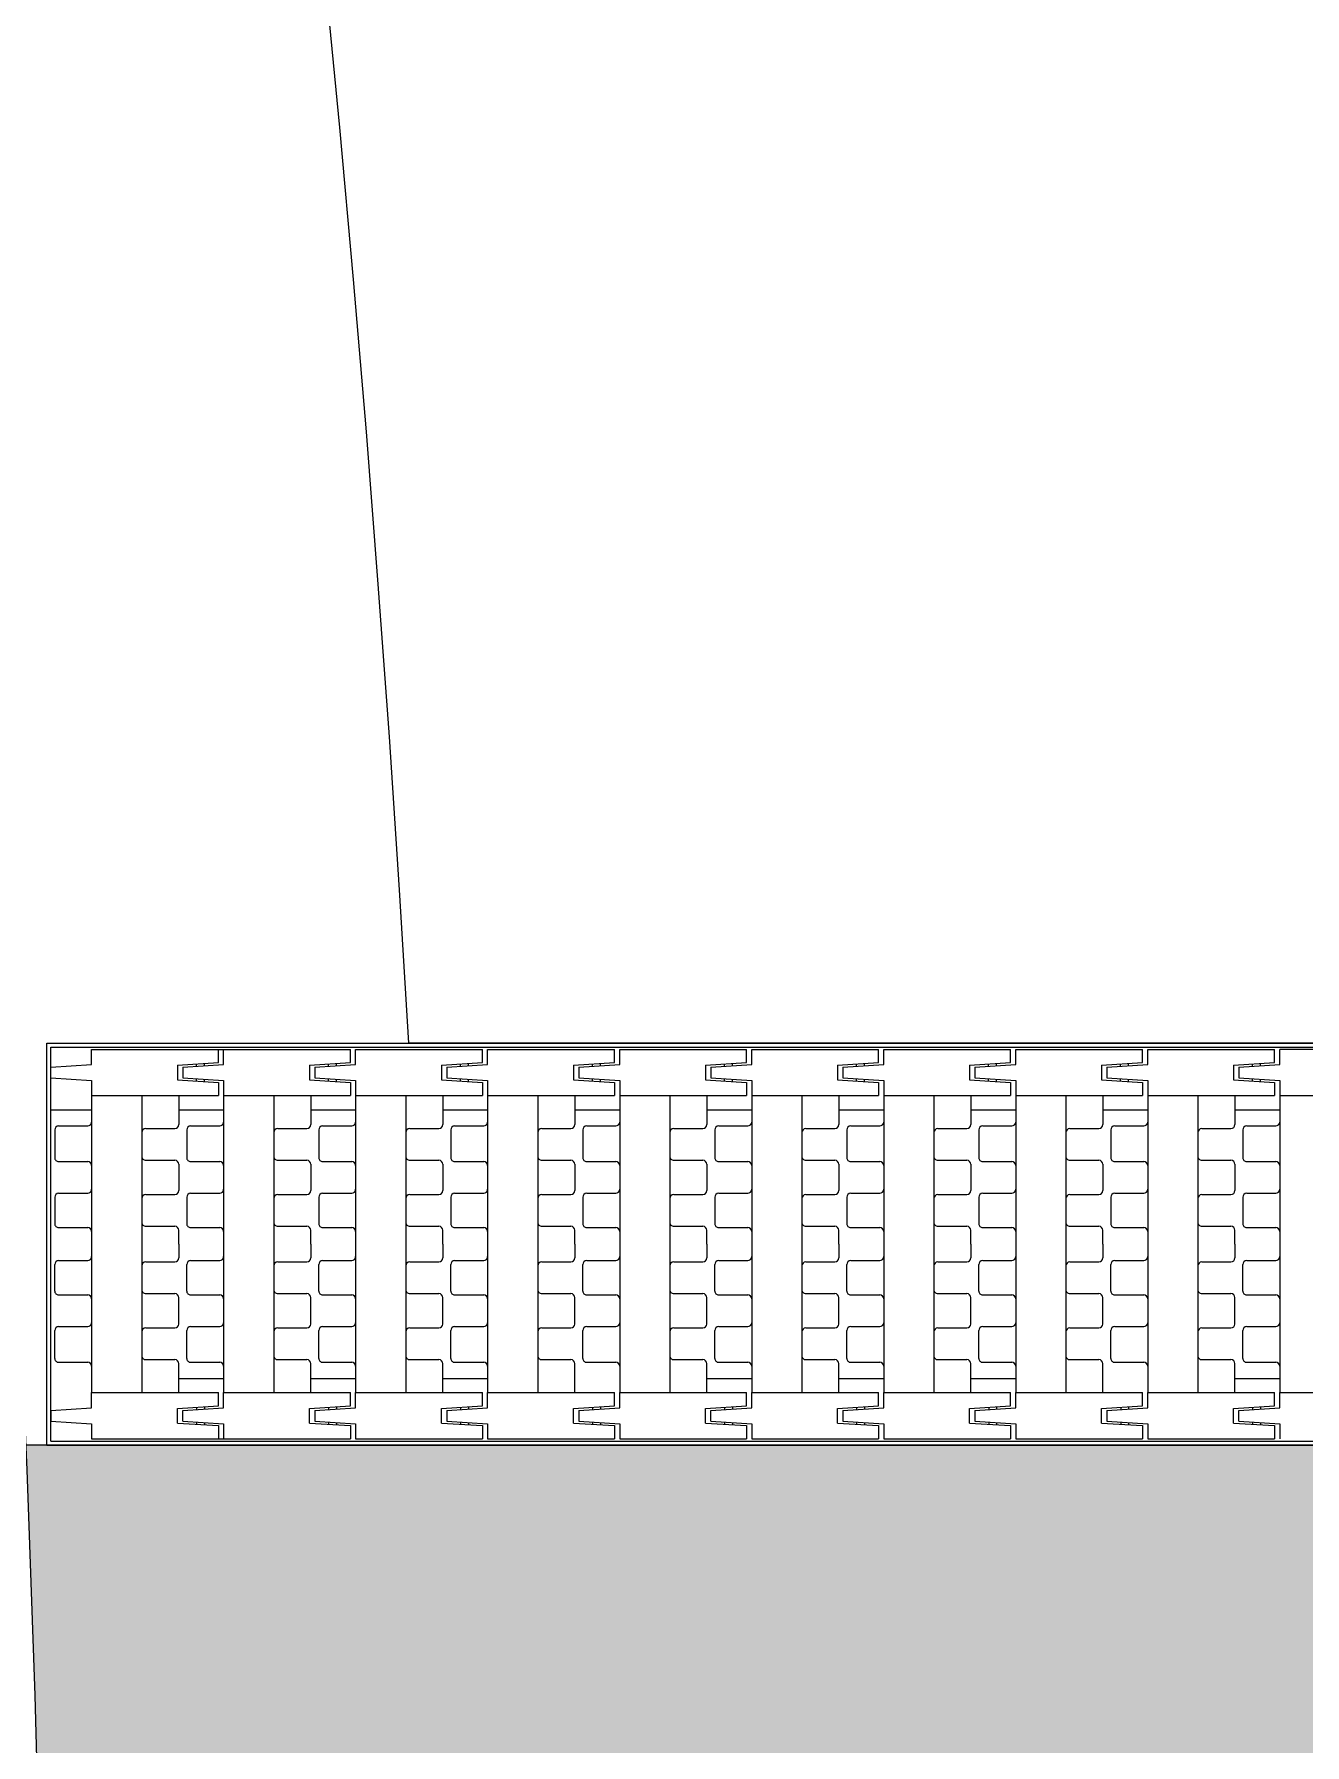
# Model space of a CAD drawing. Header units: millimetres. Extents: x 4003075 to 5615882, y 1445368 to 2591247.
# Drawn here: x 5489969 to 5490601, y 2407419 to 2408269 of the extents above; entities that cross this region are included whole.
import ezdxf

# ---------------------------------------------------------------- set-up
doc = ezdxf.new("R2010")
doc.units = ezdxf.units.MM
doc.layers.add('XR-평면도$0$A-CNTL', color=9, linetype='Continuous', lineweight=15)
doc.layers.add('XR-평면도$0$A-ELEV-LIN3', color=9, linetype='Continuous', lineweight=18)
doc.layers.add('XR-평면도$0$A-ELEV-PATT', color=9, linetype='Continuous')

# ---------------------------------------------------------------- blocks, each defined once
blk = doc.blocks.new('XR-평면도$0$무소음트렌치')
at = {"layer": 'XR-평면도$0$A-ELEV-LIN3'}
for p, q in [((0, 200), (7800, 200)), ((0, 0), (0, 200)), ((1.97, 198.03), (7798.03, 198.03)), ((1.97, 1.97), (1.97, 198.03)), ((22.33, 189.32), (22.33, 196.88)), ((22.33, 196.88), (151.06, 196.88)), ((85.38, 190.31), (85.38, 196.88)), ((88.01, 189.32), (88.01, 196.88)), ((151.06, 190.31), (151.06, 196.88)), ((153.69, 189.32), (153.69, 196.88)), ((153.69, 196.88), (216.75, 196.88)), ((216.75, 190.31), (216.75, 196.88)), ((219.37, 196.88), (282.43, 196.88)), ((219.37, 189.32), (219.37, 196.88)), ((282.43, 190.31), (282.43, 196.88)), ((285.05, 189.32), (285.05, 196.88)), ((285.05, 196.88), (348.11, 196.88)), ((348.11, 190.31), (348.11, 196.88)), ((350.74, 189.32), (350.74, 196.88)), ((350.74, 196.88), (413.79, 196.88)), ((413.79, 190.31), (413.79, 196.88)), ((416.42, 189.32), (416.42, 196.88)), ((416.42, 196.88), (479.47, 196.88)), ((479.47, 190.31), (479.47, 196.88)), ((482.1, 196.88), (545.15, 196.88)), ((482.1, 189.32), (482.1, 196.88)), ((545.15, 190.31), (545.15, 196.88)), ((547.78, 189.32), (547.78, 196.88)), ((547.78, 196.88), (610.83, 196.88)), ((610.83, 190.31), (610.83, 196.88)), ((613.46, 189.32), (613.46, 196.88)), ((676.52, 196.88), (613.46, 196.88)), ((1.97, 188.01), (22.33, 189.32)), ((1.97, 182.76), (1.97, 188.01)), ((65.02, 189), (85.38, 190.31)), ((65.02, 189), (65.02, 181.77)), ((67.65, 188.01), (88.01, 189.32)), ((67.65, 188.01), (67.65, 182.76)), ((74.53, 188.45), (74.53, 189.61)), ((78.47, 188.71), (78.47, 189.86)), ((130.7, 189), (151.06, 190.31)), ((130.7, 189), (130.7, 181.77)), ((133.33, 188.01), (153.69, 189.32)), ((133.33, 188.01), (133.33, 182.76)), ((140.21, 188.45), (140.21, 189.61)), ((144.15, 188.71), (144.15, 189.86)), ((196.38, 189), (216.75, 190.31)), ((196.38, 189), (196.38, 181.77)), ((199.01, 188.01), (219.37, 189.32)), ((199.01, 188.01), (199.01, 182.76)), ((205.89, 188.45), (205.89, 189.61)), ((209.83, 188.71), (209.83, 189.86)), ((262.07, 189), (282.43, 190.31)), ((262.07, 189), (262.07, 181.77)), ((264.69, 188.01), (285.05, 189.32)), ((264.69, 188.01), (264.69, 182.76)), ((271.58, 188.45), (271.58, 189.61)), ((275.52, 188.71), (275.52, 189.86)), ((327.75, 189), (348.11, 190.31)), ((327.75, 189), (327.75, 181.77)), ((330.37, 188.01), (350.74, 189.32)), ((330.37, 188.01), (330.37, 182.76)), ((337.26, 188.45), (337.26, 189.61)), ((341.2, 188.71), (341.2, 189.86)), ((393.43, 189), (413.79, 190.31)), ((393.43, 189), (393.43, 181.77)), ((396.06, 188.01), (416.42, 189.32)), ((396.06, 188.01), (396.06, 182.76)), ((402.94, 188.45), (402.94, 189.61)), ((406.88, 188.71), (406.88, 189.86)), ((459.11, 189), (479.47, 190.31)), ((459.11, 189), (459.11, 181.77)), ((461.74, 188.01), (482.1, 189.32)), ((461.74, 188.01), (461.74, 182.76)), ((468.62, 188.45), (468.62, 189.61)), ((472.56, 188.71), (472.56, 189.86)), ((524.79, 189), (545.15, 190.31)), ((524.79, 189), (524.79, 181.77)), ((527.42, 188.01), (547.78, 189.32)), ((527.42, 188.01), (527.42, 182.76)), ((534.3, 188.45), (534.3, 189.61)), ((538.24, 188.71), (538.24, 189.86)), ((590.47, 189), (610.83, 190.31)), ((590.47, 189), (590.47, 181.77)), ((593.1, 188.01), (613.46, 189.32)), ((593.1, 188.01), (593.1, 182.76)), ((599.98, 188.45), (599.98, 189.61)), ((603.92, 188.71), (603.92, 189.86)), ((1.97, 182.76), (22.33, 181.44)), ((22.33, 181.44), (22.33, 173.89)), ((65.02, 181.77), (85.38, 180.46)), ((67.65, 182.76), (88.01, 181.44)), ((74.53, 181.16), (74.53, 182.31)), ((78.47, 180.9), (78.47, 182.06)), ((85.38, 180.46), (85.38, 173.89)), ((88.01, 181.44), (88.01, 173.89)), ((130.7, 181.77), (151.06, 180.46)), ((133.33, 182.76), (153.69, 181.44)), ((140.21, 181.16), (140.21, 182.31)), ((144.15, 180.9), (144.15, 182.06)), ((151.06, 180.46), (151.06, 173.89)), ((153.69, 181.44), (153.69, 173.89)), ((196.38, 181.77), (216.75, 180.46)), ((199.01, 182.76), (219.37, 181.44)), ((205.89, 181.16), (205.89, 182.31)), ((209.83, 180.9), (209.83, 182.06)), ((216.75, 180.46), (216.75, 173.89)), ((219.37, 181.44), (219.37, 173.89)), ((262.07, 181.77), (282.43, 180.46)), ((264.69, 182.76), (285.05, 181.44)), ((271.58, 181.16), (271.58, 182.31)), ((275.52, 180.9), (275.52, 182.06)), ((282.43, 180.46), (282.43, 173.89)), ((285.05, 181.44), (285.05, 173.89)), ((327.75, 181.77), (348.11, 180.46)), ((330.37, 182.76), (350.74, 181.44)), ((337.26, 181.16), (337.26, 182.31)), ((341.2, 180.9), (341.2, 182.06)), ((348.11, 180.46), (348.11, 173.89)), ((350.74, 181.44), (350.74, 173.89)), ((393.43, 181.77), (413.79, 180.46)), ((396.06, 182.76), (416.42, 181.44)), ((402.94, 181.16), (402.94, 182.31)), ((406.88, 180.9), (406.88, 182.06)), ((413.79, 180.46), (413.79, 173.89)), ((416.42, 181.44), (416.42, 173.89)), ((459.11, 181.77), (479.47, 180.46)), ((461.74, 182.76), (482.1, 181.44)), ((468.62, 181.16), (468.62, 182.31)), ((472.56, 180.9), (472.56, 182.06)), ((479.47, 180.46), (479.47, 173.89)), ((482.1, 181.44), (482.1, 173.89)), ((524.79, 181.77), (545.15, 180.46)), ((527.42, 182.76), (547.78, 181.44)), ((534.3, 181.16), (534.3, 182.31)), ((538.24, 180.9), (538.24, 182.06)), ((545.15, 180.46), (545.15, 173.89)), ((547.78, 181.44), (547.78, 173.89)), ((590.47, 181.77), (610.83, 180.46)), ((593.1, 182.76), (613.46, 181.44)), ((599.98, 181.16), (599.98, 182.31)), ((603.92, 180.9), (603.92, 182.06)), ((610.83, 180.46), (610.83, 173.89)), ((613.46, 181.44), (613.46, 173.89)), ((22.33, 173.89), (22.33, 26.11)), ((22.33, 173.89), (85.38, 173.89)), ((47.29, 173.89), (47.29, 26.11)), ((65.68, 173.89), (65.68, 159.44)), ((88.01, 173.89), (88.01, 26.11)), ((88.01, 173.89), (151.06, 173.89)), ((112.97, 173.89), (112.97, 26.11)), ((131.36, 173.89), (131.36, 159.44)), ((153.69, 173.89), (153.69, 26.11)), ((153.69, 173.89), (216.75, 173.89)), ((178.65, 173.89), (178.65, 26.11)), ((197.04, 173.89), (197.04, 159.44)), ((219.37, 173.89), (219.37, 26.11)), ((219.37, 173.89), (282.43, 173.89)), ((244.33, 173.89), (244.33, 26.11)), ((262.72, 173.89), (262.72, 159.44)), ((285.05, 173.89), (285.05, 26.11)), ((285.05, 173.89), (348.11, 173.89)), ((310.01, 173.89), (310.01, 26.11)), ((328.4, 173.89), (328.4, 159.44)), ((350.74, 173.89), (350.74, 26.11)), ((350.74, 173.89), (413.79, 173.89)), ((375.69, 173.89), (375.69, 26.11)), ((394.09, 173.89), (394.09, 159.44)), ((416.42, 173.89), (416.42, 26.11)), ((416.42, 173.89), (479.47, 173.89)), ((441.38, 173.89), (441.38, 26.11)), ((459.77, 173.89), (459.77, 159.44)), ((482.1, 173.89), (482.1, 26.11)), ((482.1, 173.89), (545.15, 173.89)), ((507.06, 173.89), (507.06, 26.11)), ((525.45, 173.89), (525.45, 159.44)), ((547.78, 173.89), (547.78, 26.11)), ((547.78, 173.89), (610.83, 173.89)), ((572.74, 173.89), (572.74, 26.11)), ((591.13, 173.89), (591.13, 159.44)), ((613.46, 173.89), (613.46, 26.11)), ((613.46, 173.89), (676.52, 173.89)), ((1.97, 166.83), (22.33, 166.83)), ((65.68, 166.83), (88.01, 166.83)), ((131.36, 166.83), (153.69, 166.83)), ((197.04, 166.83), (219.37, 166.83)), ((262.72, 166.83), (285.05, 166.83)), ((328.4, 166.83), (350.74, 166.83)), ((394.09, 166.83), (416.42, 166.83)), ((459.77, 166.83), (482.1, 166.83)), ((525.45, 166.83), (547.78, 166.83)), ((591.13, 166.83), (613.46, 166.83)), ((3.94, 156.81), (3.94, 143.02)), ((5.91, 158.78), (20.36, 158.78)), ((49.26, 157.47), (63.71, 157.47)), ((69.62, 156.81), (69.62, 143.02)), ((71.59, 158.78), (86.04, 158.78)), ((114.94, 157.47), (129.39, 157.47)), ((135.3, 156.81), (135.3, 143.02)), ((137.27, 158.78), (151.72, 158.78)), ((180.62, 157.47), (195.07, 157.47)), ((200.98, 156.81), (200.98, 143.02)), ((202.95, 158.78), (217.4, 158.78)), ((246.3, 157.47), (260.75, 157.47)), ((266.66, 156.81), (266.66, 143.02)), ((268.63, 158.78), (283.08, 158.78)), ((311.98, 157.47), (326.43, 157.47)), ((332.35, 156.81), (332.35, 143.02)), ((334.32, 158.78), (348.77, 158.78)), ((377.67, 157.47), (392.12, 157.47)), ((398.03, 156.81), (398.03, 143.02)), ((400, 158.78), (414.45, 158.78)), ((443.35, 157.47), (457.8, 157.47)), ((463.71, 156.81), (463.71, 143.02)), ((465.68, 158.78), (480.13, 158.78)), ((509.03, 157.47), (523.48, 157.47)), ((529.39, 156.81), (529.39, 143.02)), ((531.36, 158.78), (545.81, 158.78)), ((574.71, 157.47), (589.16, 157.47)), ((595.07, 156.81), (595.07, 143.02)), ((597.04, 158.78), (611.49, 158.78)), ((5.91, 141.05), (20.36, 141.05)), ((49.26, 141.71), (63.71, 141.71)), ((65.68, 139.73), (65.68, 126.6)), ((71.59, 141.05), (86.04, 141.05)), ((114.94, 141.71), (129.39, 141.71)), ((131.36, 139.73), (131.36, 126.6)), ((137.27, 141.05), (151.72, 141.05)), ((180.62, 141.71), (195.07, 141.71)), ((197.04, 139.73), (197.04, 126.6)), ((202.95, 141.05), (217.4, 141.05)), ((246.3, 141.71), (260.75, 141.71)), ((262.72, 139.73), (262.72, 126.6)), ((268.63, 141.05), (283.08, 141.05)), ((311.98, 141.71), (326.43, 141.71)), ((328.4, 139.73), (328.4, 126.6)), ((334.32, 141.05), (348.77, 141.05)), ((377.67, 141.71), (392.12, 141.71)), ((394.09, 139.73), (394.09, 126.6)), ((400, 141.05), (414.45, 141.05)), ((443.35, 141.71), (457.8, 141.71)), ((459.77, 139.73), (459.77, 126.6)), ((465.68, 141.05), (480.13, 141.05)), ((509.03, 141.71), (523.48, 141.71)), ((525.45, 139.73), (525.45, 126.6)), ((531.36, 141.05), (545.81, 141.05)), ((574.71, 141.71), (589.16, 141.71)), ((591.13, 139.73), (591.13, 126.6)), ((597.04, 141.05), (611.49, 141.05)), ((3.94, 123.31), (3.94, 110.18)), ((5.91, 125.29), (20.36, 125.29)), ((49.26, 124.63), (63.71, 124.63)), ((69.62, 123.31), (69.62, 110.18)), ((71.59, 125.29), (86.04, 125.29)), ((114.94, 124.63), (129.39, 124.63)), ((135.3, 123.31), (135.3, 110.18)), ((137.27, 125.29), (151.72, 125.29)), ((180.62, 124.63), (195.07, 124.63)), ((200.98, 123.31), (200.98, 110.18)), ((202.95, 125.29), (217.4, 125.29)), ((246.3, 124.63), (260.75, 124.63)), ((266.66, 123.31), (266.66, 110.18)), ((268.63, 125.29), (283.08, 125.29)), ((311.98, 124.63), (326.43, 124.63)), ((332.35, 123.31), (332.35, 110.18)), ((334.32, 125.29), (348.77, 125.29)), ((377.67, 124.63), (392.12, 124.63)), ((398.03, 123.31), (398.03, 110.18)), ((400, 125.29), (414.45, 125.29)), ((443.35, 124.63), (457.8, 124.63)), ((463.71, 123.31), (463.71, 110.18)), ((465.68, 125.29), (480.13, 125.29)), ((509.03, 124.63), (523.48, 124.63)), ((529.39, 123.31), (529.39, 110.18)), ((531.36, 125.29), (545.81, 125.29)), ((574.71, 124.63), (589.16, 124.63)), ((595.07, 123.31), (595.07, 110.18)), ((597.04, 125.29), (611.49, 125.29)), ((5.91, 108.21), (20.36, 108.21)), ((49.26, 108.86), (63.71, 108.86)), ((65.68, 100), (65.68, 106.89)), ((71.59, 108.21), (86.04, 108.21)), ((114.94, 108.86), (129.39, 108.86)), ((131.36, 100), (131.36, 106.89)), ((137.27, 108.21), (151.72, 108.21)), ((180.62, 108.86), (195.07, 108.86)), ((197.04, 100), (197.04, 106.89)), ((202.95, 108.21), (217.4, 108.21)), ((246.3, 108.86), (260.75, 108.86)), ((262.72, 100), (262.72, 106.89)), ((268.63, 108.21), (283.08, 108.21)), ((311.98, 108.86), (326.43, 108.86)), ((328.4, 100), (328.4, 106.89)), ((334.32, 108.21), (348.77, 108.21)), ((377.67, 108.86), (392.12, 108.86)), ((394.09, 100), (394.09, 106.89)), ((400, 108.21), (414.45, 108.21)), ((443.35, 108.86), (457.8, 108.86)), ((459.77, 100), (459.77, 106.89)), ((465.68, 108.21), (480.13, 108.21)), ((509.03, 108.86), (523.48, 108.86)), ((525.45, 100), (525.45, 106.89)), ((531.36, 108.21), (545.81, 108.21)), ((574.71, 108.86), (589.16, 108.86)), ((591.13, 100), (591.13, 106.89)), ((597.04, 108.21), (611.49, 108.21)), ((65.68, 100), (65.68, 93.1)), ((131.36, 100), (131.36, 93.1)), ((197.04, 100), (197.04, 93.1)), ((262.72, 100), (262.72, 93.1)), ((328.4, 100), (328.4, 93.1)), ((394.09, 100), (394.09, 93.1)), ((459.77, 100), (459.77, 93.1)), ((525.45, 100), (525.45, 93.1)), ((591.13, 100), (591.13, 93.1)), ((3.94, 76.68), (3.94, 89.82)), ((5.91, 91.79), (20.36, 91.79)), ((49.26, 91.13), (63.71, 91.13)), ((69.62, 76.68), (69.62, 89.82)), ((71.59, 91.79), (86.04, 91.79)), ((114.94, 91.13), (129.39, 91.13)), ((135.3, 76.68), (135.3, 89.82)), ((137.27, 91.79), (151.72, 91.79)), ((180.62, 91.13), (195.07, 91.13)), ((200.98, 76.68), (200.98, 89.82)), ((202.95, 91.79), (217.4, 91.79)), ((246.3, 91.13), (260.75, 91.13)), ((266.66, 76.68), (266.66, 89.82)), ((268.63, 91.79), (283.08, 91.79)), ((311.98, 91.13), (326.43, 91.13)), ((332.35, 76.68), (332.35, 89.82)), ((334.32, 91.79), (348.77, 91.79)), ((377.67, 91.13), (392.12, 91.13)), ((398.03, 76.68), (398.03, 89.82)), ((400, 91.79), (414.45, 91.79)), ((443.35, 91.13), (457.8, 91.13)), ((463.71, 76.68), (463.71, 89.82)), ((465.68, 91.79), (480.13, 91.79)), ((509.03, 91.13), (523.48, 91.13)), ((529.39, 76.68), (529.39, 89.82)), ((531.36, 91.79), (545.81, 91.79)), ((574.71, 91.13), (589.16, 91.13)), ((595.07, 76.68), (595.07, 89.82)), ((597.04, 91.79), (611.49, 91.79)), ((5.91, 74.71), (20.36, 74.71)), ((49.26, 75.37), (63.71, 75.37)), ((65.68, 60.26), (65.68, 73.4)), ((71.59, 74.71), (86.04, 74.71)), ((114.94, 75.37), (129.39, 75.37)), ((131.36, 60.26), (131.36, 73.4)), ((137.27, 74.71), (151.72, 74.71)), ((180.62, 75.37), (195.07, 75.37)), ((197.04, 60.26), (197.04, 73.4)), ((202.95, 74.71), (217.4, 74.71)), ((246.3, 75.37), (260.75, 75.37)), ((262.72, 60.26), (262.72, 73.4)), ((268.63, 74.71), (283.08, 74.71)), ((311.98, 75.37), (326.43, 75.37)), ((328.4, 60.26), (328.4, 73.4)), ((334.32, 74.71), (348.77, 74.71)), ((377.67, 75.37), (392.12, 75.37)), ((394.09, 60.26), (394.09, 73.4)), ((400, 74.71), (414.45, 74.71)), ((443.35, 75.37), (457.8, 75.37)), ((459.77, 60.26), (459.77, 73.4)), ((465.68, 74.71), (480.13, 74.71)), ((509.03, 75.37), (523.48, 75.37)), ((525.45, 60.26), (525.45, 73.4)), ((531.36, 74.71), (545.81, 74.71)), ((574.71, 75.37), (589.16, 75.37)), ((591.13, 60.26), (591.13, 73.4)), ((597.04, 74.71), (611.49, 74.71)), ((3.94, 43.18), (3.94, 56.98)), ((5.91, 58.95), (20.36, 58.95)), ((49.26, 58.29), (63.71, 58.29)), ((69.62, 43.18), (69.62, 56.98)), ((71.59, 58.95), (86.04, 58.95)), ((114.94, 58.29), (129.39, 58.29)), ((135.3, 43.18), (135.3, 56.98)), ((137.27, 58.95), (151.72, 58.95)), ((180.62, 58.29), (195.07, 58.29)), ((200.98, 43.18), (200.98, 56.98)), ((202.95, 58.95), (217.4, 58.95)), ((246.3, 58.29), (260.75, 58.29)), ((266.66, 43.18), (266.66, 56.98)), ((268.63, 58.95), (283.08, 58.95)), ((311.98, 58.29), (326.43, 58.29)), ((332.35, 43.18), (332.35, 56.98)), ((334.32, 58.95), (348.77, 58.95)), ((377.67, 58.29), (392.12, 58.29)), ((398.03, 43.18), (398.03, 56.98)), ((400, 58.95), (414.45, 58.95)), ((443.35, 58.29), (457.8, 58.29)), ((463.71, 43.18), (463.71, 56.98)), ((465.68, 58.95), (480.13, 58.95)), ((509.03, 58.29), (523.48, 58.29)), ((529.39, 43.18), (529.39, 56.98)), ((531.36, 58.95), (545.81, 58.95)), ((574.71, 58.29), (589.16, 58.29)), ((595.07, 43.18), (595.07, 56.98)), ((597.04, 58.95), (611.49, 58.95)), ((5.91, 41.21), (20.36, 41.21)), ((49.26, 42.53), (63.71, 42.53)), ((65.68, 26.11), (65.68, 40.56)), ((71.59, 41.21), (86.04, 41.21)), ((114.94, 42.53), (129.39, 42.53)), ((131.36, 26.11), (131.36, 40.56)), ((137.27, 41.21), (151.72, 41.21)), ((180.62, 42.53), (195.07, 42.53)), ((197.04, 26.11), (197.04, 40.56)), ((202.95, 41.21), (217.4, 41.21)), ((246.3, 42.53), (260.75, 42.53)), ((262.72, 26.11), (262.72, 40.56)), ((268.63, 41.21), (283.08, 41.21)), ((311.98, 42.53), (326.43, 42.53)), ((328.4, 26.11), (328.4, 40.56)), ((334.32, 41.21), (348.77, 41.21)), ((377.67, 42.53), (392.12, 42.53)), ((394.09, 26.11), (394.09, 40.56)), ((400, 41.21), (414.45, 41.21)), ((443.35, 42.53), (457.8, 42.53)), ((459.77, 26.11), (459.77, 40.56)), ((465.68, 41.21), (480.13, 41.21)), ((509.03, 42.53), (523.48, 42.53)), ((525.45, 26.11), (525.45, 40.56)), ((531.36, 41.21), (545.81, 41.21)), ((574.71, 42.53), (589.16, 42.53)), ((591.13, 26.11), (591.13, 40.56)), ((597.04, 41.21), (611.49, 41.21)), ((22.33, 18.55), (22.33, 26.11)), ((22.33, 26.11), (85.38, 26.11)), ((65.68, 33.17), (88.01, 33.17)), ((85.38, 19.54), (85.38, 26.11)), ((88.01, 26.11), (151.06, 26.11)), ((88.01, 18.55), (88.01, 26.11)), ((131.36, 33.17), (153.69, 33.17)), ((151.06, 19.54), (151.06, 26.11)), ((153.69, 18.55), (153.69, 26.11)), ((153.69, 26.11), (216.75, 26.11)), ((197.04, 33.17), (219.37, 33.17)), ((216.75, 19.54), (216.75, 26.11)), ((219.37, 26.11), (282.43, 26.11)), ((219.37, 18.55), (219.37, 26.11)), ((282.43, 19.54), (282.43, 26.11)), ((285.05, 18.55), (285.05, 26.11)), ((285.05, 26.11), (348.11, 26.11)), ((328.4, 33.17), (350.74, 33.17)), ((348.11, 19.54), (348.11, 26.11)), ((350.74, 26.11), (413.79, 26.11)), ((350.74, 18.55), (350.74, 26.11)), ((394.09, 33.17), (416.42, 33.17)), ((413.79, 19.54), (413.79, 26.11)), ((416.42, 18.55), (416.42, 26.11)), ((416.42, 26.11), (479.47, 26.11)), ((459.77, 33.17), (482.1, 33.17)), ((479.47, 19.54), (479.47, 26.11)), ((482.1, 26.11), (545.15, 26.11)), ((482.1, 18.55), (482.1, 26.11)), ((545.15, 19.54), (545.15, 26.11)), ((547.78, 18.55), (547.78, 26.11)), ((547.78, 26.11), (610.83, 26.11)), ((591.13, 33.17), (613.46, 33.17)), ((610.83, 19.54), (610.83, 26.11)), ((613.46, 26.11), (676.52, 26.11)), ((613.46, 18.55), (613.46, 26.11)), ((1.97, 17.24), (22.33, 18.55)), ((1.97, 17.24), (1.97, 11.98)), ((65.02, 18.22), (85.38, 19.54)), ((65.02, 11), (65.02, 18.22)), ((67.65, 17.24), (88.01, 18.55)), ((67.65, 11.98), (67.65, 17.24)), ((74.53, 18.84), (74.53, 17.68)), ((78.47, 19.09), (78.47, 17.94)), ((130.7, 18.22), (151.06, 19.54)), ((130.7, 11), (130.7, 18.22)), ((133.33, 17.24), (153.69, 18.55)), ((133.33, 17.24), (133.33, 11.98)), ((140.24, 18.84), (140.24, 17.68)), ((144.18, 19.09), (144.18, 17.94)), ((196.38, 18.22), (216.75, 19.54)), ((196.38, 11), (196.38, 18.22)), ((199.01, 17.24), (219.37, 18.55)), ((199.01, 17.24), (199.01, 11.98)), ((205.92, 18.84), (205.92, 17.68)), ((209.86, 19.09), (209.86, 17.94)), ((262.07, 18.22), (282.43, 19.54)), ((262.07, 11), (262.07, 18.22)), ((264.69, 17.24), (285.05, 18.55)), ((264.69, 17.24), (264.69, 11.98)), ((271.6, 18.84), (271.6, 17.68)), ((275.55, 19.09), (275.55, 17.94)), ((327.75, 18.22), (348.11, 19.54)), ((327.75, 11), (327.75, 18.22)), ((330.37, 17.24), (350.74, 18.55)), ((330.37, 11.98), (330.37, 17.24)), ((337.26, 18.84), (337.26, 17.68)), ((341.2, 19.09), (341.2, 17.94)), ((393.43, 18.22), (413.79, 19.54)), ((393.43, 11), (393.43, 18.22)), ((396.06, 17.24), (416.42, 18.55)), ((396.06, 17.24), (396.06, 11.98)), ((402.97, 18.84), (402.97, 17.68)), ((406.91, 19.09), (406.91, 17.94)), ((459.11, 18.22), (479.47, 19.54)), ((459.11, 11), (459.11, 18.22)), ((461.74, 17.24), (482.1, 18.55)), ((461.74, 17.24), (461.74, 11.98)), ((468.65, 18.84), (468.65, 17.68)), ((472.59, 19.09), (472.59, 17.94)), ((524.79, 18.22), (545.15, 19.54)), ((524.79, 11), (524.79, 18.22)), ((527.42, 17.24), (547.78, 18.55)), ((527.42, 17.24), (527.42, 11.98)), ((534.33, 18.84), (534.33, 17.68)), ((538.27, 19.09), (538.27, 17.94)), ((590.47, 18.22), (610.83, 19.54)), ((590.47, 11), (590.47, 18.22)), ((593.1, 17.24), (613.46, 18.55)), ((593.1, 11.98), (593.1, 17.24)), ((599.98, 18.84), (599.98, 17.68)), ((603.92, 19.09), (603.92, 17.94)), ((1.97, 11.98), (22.33, 10.67)), ((22.33, 10.67), (22.33, 3.12)), ((65.02, 11), (85.38, 9.69)), ((67.65, 11.98), (88.01, 10.67)), ((74.53, 11.54), (74.53, 10.39)), ((78.47, 11.29), (78.47, 10.13)), ((85.38, 9.69), (85.38, 3.12)), ((88.01, 10.67), (88.01, 3.12)), ((130.7, 11), (151.06, 9.69)), ((133.33, 11.98), (153.69, 10.67)), ((140.24, 11.54), (140.24, 10.38)), ((144.18, 11.28), (144.18, 10.13)), ((151.06, 9.69), (151.06, 3.12)), ((153.69, 10.67), (153.69, 3.12)), ((196.38, 11), (216.75, 9.69)), ((199.01, 11.98), (219.37, 10.67)), ((205.92, 11.54), (205.92, 10.38)), ((209.86, 11.28), (209.86, 10.13)), ((216.75, 9.69), (216.75, 3.12)), ((219.37, 10.67), (219.37, 3.12)), ((262.07, 11), (282.43, 9.69)), ((264.69, 11.98), (285.05, 10.67)), ((271.6, 11.54), (271.6, 10.38)), ((275.55, 11.28), (275.55, 10.13)), ((282.43, 9.69), (282.43, 3.12)), ((285.05, 10.67), (285.05, 3.12)), ((327.75, 11), (348.11, 9.69)), ((330.37, 11.98), (350.74, 10.67)), ((337.26, 11.54), (337.26, 10.39)), ((341.2, 11.29), (341.2, 10.13)), ((348.11, 9.69), (348.11, 3.12)), ((350.74, 10.67), (350.74, 3.12)), ((393.43, 11), (413.79, 9.69)), ((396.06, 11.98), (416.42, 10.67)), ((402.97, 11.54), (402.97, 10.38)), ((406.91, 11.28), (406.91, 10.13)), ((413.79, 9.69), (413.79, 3.12)), ((416.42, 10.67), (416.42, 3.12)), ((459.11, 11), (479.47, 9.69)), ((461.74, 11.98), (482.1, 10.67)), ((468.65, 11.54), (468.65, 10.38)), ((472.59, 11.28), (472.59, 10.13)), ((479.47, 9.69), (479.47, 3.12)), ((482.1, 10.67), (482.1, 3.12)), ((524.79, 11), (545.15, 9.69)), ((527.42, 11.98), (547.78, 10.67)), ((534.33, 11.54), (534.33, 10.38)), ((538.27, 11.28), (538.27, 10.13)), ((545.15, 9.69), (545.15, 3.12)), ((547.78, 10.67), (547.78, 3.12)), ((590.47, 11), (610.83, 9.69)), ((593.1, 11.98), (613.46, 10.67)), ((599.98, 11.54), (599.98, 10.39)), ((603.92, 11.29), (603.92, 10.13)), ((610.83, 9.69), (610.83, 3.12)), ((613.46, 10.67), (613.46, 3.12)), ((1.97, 1.97), (7798.03, 1.97)), ((22.33, 3.12), (151.06, 3.12)), ((153.69, 3.12), (216.75, 3.12)), ((219.37, 3.12), (282.43, 3.12)), ((285.05, 3.12), (348.11, 3.12)), ((350.74, 3.12), (413.79, 3.12)), ((416.42, 3.12), (479.47, 3.12)), ((482.1, 3.12), (545.15, 3.12)), ((547.78, 3.12), (610.83, 3.12)), ((0, 0), (7800, 0))]:
    blk.add_line(p, q, dxfattribs=at)
for centre, start, end in [((5.91, 156.81), 90, 180), ((20.36, 160.75), 270, 0), ((49.26, 155.5), 90, 180), ((63.71, 159.44), 270, 0), ((71.59, 156.81), 90, 180), ((86.04, 160.75), 270, 0), ((114.94, 155.5), 90, 180), ((129.39, 159.44), 270, 0), ((137.27, 156.81), 90, 180), ((151.72, 160.75), 270, 0), ((180.62, 155.5), 90, 180), ((195.07, 159.44), 270, 0), ((202.95, 156.81), 90, 180), ((217.4, 160.75), 270, 0), ((246.3, 155.5), 90, 180), ((260.75, 159.44), 270, 0), ((268.63, 156.81), 90, 180), ((283.08, 160.75), 270, 0), ((311.98, 155.5), 90, 180), ((326.43, 159.44), 270, 0), ((334.32, 156.81), 90, 180), ((348.77, 160.75), 270, 0), ((377.67, 155.5), 90, 180), ((392.12, 159.44), 270, 0), ((400, 156.81), 90, 180), ((414.45, 160.75), 270, 0), ((443.35, 155.5), 90, 180), ((457.8, 159.44), 270, 0), ((465.68, 156.81), 90, 180), ((480.13, 160.75), 270, 0), ((509.03, 155.5), 90, 180), ((523.48, 159.44), 270, 0), ((531.36, 156.81), 90, 180), ((545.81, 160.75), 270, 0), ((574.71, 155.5), 90, 180), ((589.16, 159.44), 270, 0), ((597.04, 156.81), 90, 180), ((611.49, 160.75), 270, 0), ((5.91, 143.02), 180, 270), ((20.36, 139.08), 0, 90), ((49.26, 143.68), 180, 270), ((63.71, 139.73), 0, 90), ((71.59, 143.02), 180, 270), ((86.04, 139.08), 0, 90), ((114.94, 143.68), 180, 270), ((129.39, 139.73), 0, 90), ((137.27, 143.02), 180, 270), ((151.72, 139.08), 0, 90), ((180.62, 143.68), 180, 270), ((195.07, 139.73), 0, 90), ((202.95, 143.02), 180, 270), ((217.4, 139.08), 0, 90), ((246.3, 143.68), 180, 270), ((260.75, 139.73), 0, 90), ((268.63, 143.02), 180, 270), ((283.08, 139.08), 0, 90), ((311.98, 143.68), 180, 270), ((326.43, 139.73), 0, 90), ((334.32, 143.02), 180, 270), ((348.77, 139.08), 0, 90), ((377.67, 143.68), 180, 270), ((392.12, 139.73), 0, 90), ((400, 143.02), 180, 270), ((414.45, 139.08), 0, 90), ((443.35, 143.68), 180, 270), ((457.8, 139.73), 0, 90), ((465.68, 143.02), 180, 270), ((480.13, 139.08), 0, 90), ((509.03, 143.68), 180, 270), ((523.48, 139.73), 0, 90), ((531.36, 143.02), 180, 270), ((545.81, 139.08), 0, 90), ((574.71, 143.68), 180, 270), ((589.16, 139.73), 0, 90), ((597.04, 143.02), 180, 270), ((611.49, 139.08), 0, 90), ((5.91, 123.31), 90, 180), ((20.36, 127.26), 270, 0), ((49.26, 122.66), 90, 180), ((63.71, 126.6), 270, 0), ((71.59, 123.31), 90, 180), ((86.04, 127.26), 270, 0), ((114.94, 122.66), 90, 180), ((129.39, 126.6), 270, 0), ((137.27, 123.31), 90, 180), ((151.72, 127.26), 270, 0), ((180.62, 122.66), 90, 180), ((195.07, 126.6), 270, 0), ((202.95, 123.31), 90, 180), ((217.4, 127.26), 270, 0), ((246.3, 122.66), 90, 180), ((260.75, 126.6), 270, 0), ((268.63, 123.31), 90, 180), ((283.08, 127.26), 270, 0), ((311.98, 122.66), 90, 180), ((326.43, 126.6), 270, 0), ((334.32, 123.31), 90, 180), ((348.77, 127.26), 270, 0), ((377.67, 122.66), 90, 180), ((392.12, 126.6), 270, 0), ((400, 123.31), 90, 180), ((414.45, 127.26), 270, 0), ((443.35, 122.66), 90, 180), ((457.8, 126.6), 270, 0), ((465.68, 123.31), 90, 180), ((480.13, 127.26), 270, 0), ((509.03, 122.66), 90, 180), ((523.48, 126.6), 270, 0), ((531.36, 123.31), 90, 180), ((545.81, 127.26), 270, 0), ((574.71, 122.66), 90, 180), ((589.16, 126.6), 270, 0), ((597.04, 123.31), 90, 180), ((611.49, 127.26), 270, 0), ((49.26, 110.84), 180, 270), ((114.94, 110.84), 180, 270), ((180.62, 110.84), 180, 270), ((246.3, 110.84), 180, 270), ((311.98, 110.84), 180, 270), ((377.67, 110.84), 180, 270), ((443.35, 110.84), 180, 270), ((509.03, 110.84), 180, 270), ((574.71, 110.84), 180, 270), ((5.91, 110.18), 180, 270), ((20.36, 106.24), 0, 90), ((63.71, 106.89), 0, 90), ((71.59, 110.18), 180, 270), ((86.04, 106.24), 0, 90), ((129.39, 106.89), 0, 90), ((137.27, 110.18), 180, 270), ((151.72, 106.24), 0, 90), ((195.07, 106.89), 0, 90), ((202.95, 110.18), 180, 270), ((217.4, 106.24), 0, 90), ((260.75, 106.89), 0, 90), ((268.63, 110.18), 180, 270), ((283.08, 106.24), 0, 90), ((326.43, 106.89), 0, 90), ((334.32, 110.18), 180, 270), ((348.77, 106.24), 0, 90), ((392.12, 106.89), 0, 90), ((400, 110.18), 180, 270), ((414.45, 106.24), 0, 90), ((457.8, 106.89), 0, 90), ((465.68, 110.18), 180, 270), ((480.13, 106.24), 0, 90), ((523.48, 106.89), 0, 90), ((531.36, 110.18), 180, 270), ((545.81, 106.24), 0, 90), ((589.16, 106.89), 0, 90), ((597.04, 110.18), 180, 270), ((611.49, 106.24), 0, 90), ((20.36, 93.76), 270, 0), ((86.04, 93.76), 270, 0), ((151.72, 93.76), 270, 0), ((217.4, 93.76), 270, 0), ((283.08, 93.76), 270, 0), ((348.77, 93.76), 270, 0), ((414.45, 93.76), 270, 0), ((480.13, 93.76), 270, 0), ((545.81, 93.76), 270, 0), ((611.49, 93.76), 270, 0), ((5.91, 89.82), 90, 180), ((49.26, 89.16), 90, 180), ((63.71, 93.1), 270, 0), ((71.59, 89.82), 90, 180), ((114.94, 89.16), 90, 180), ((129.39, 93.1), 270, 0), ((137.27, 89.82), 90, 180), ((180.62, 89.16), 90, 180), ((195.07, 93.1), 270, 0), ((202.95, 89.82), 90, 180), ((246.3, 89.16), 90, 180), ((260.75, 93.1), 270, 0), ((268.63, 89.82), 90, 180), ((311.98, 89.16), 90, 180), ((326.43, 93.1), 270, 0), ((334.32, 89.82), 90, 180), ((377.67, 89.16), 90, 180), ((392.12, 93.1), 270, 0), ((400, 89.82), 90, 180), ((443.35, 89.16), 90, 180), ((457.8, 93.1), 270, 0), ((465.68, 89.82), 90, 180), ((509.03, 89.16), 90, 180), ((523.48, 93.1), 270, 0), ((531.36, 89.82), 90, 180), ((574.71, 89.16), 90, 180), ((589.16, 93.1), 270, 0), ((597.04, 89.82), 90, 180), ((5.91, 76.68), 180, 270), ((49.26, 77.34), 180, 270), ((71.59, 76.68), 180, 270), ((114.94, 77.34), 180, 270), ((137.27, 76.68), 180, 270), ((180.62, 77.34), 180, 270), ((202.95, 76.68), 180, 270), ((246.3, 77.34), 180, 270), ((268.63, 76.68), 180, 270), ((311.98, 77.34), 180, 270), ((334.32, 76.68), 180, 270), ((377.67, 77.34), 180, 270), ((400, 76.68), 180, 270), ((443.35, 77.34), 180, 270), ((465.68, 76.68), 180, 270), ((509.03, 77.34), 180, 270), ((531.36, 76.68), 180, 270), ((574.71, 77.34), 180, 270), ((597.04, 76.68), 180, 270), ((20.36, 72.74), 0, 90), ((63.71, 73.4), 0, 90), ((86.04, 72.74), 0, 90), ((129.39, 73.4), 0, 90), ((151.72, 72.74), 0, 90), ((195.07, 73.4), 0, 90), ((217.4, 72.74), 0, 90), ((260.75, 73.4), 0, 90), ((283.08, 72.74), 0, 90), ((326.43, 73.4), 0, 90), ((348.77, 72.74), 0, 90), ((392.12, 73.4), 0, 90), ((414.45, 72.74), 0, 90), ((457.8, 73.4), 0, 90), ((480.13, 72.74), 0, 90), ((523.48, 73.4), 0, 90), ((545.81, 72.74), 0, 90), ((589.16, 73.4), 0, 90), ((611.49, 72.74), 0, 90), ((20.36, 60.92), 270, 0), ((63.71, 60.26), 270, 0), ((86.04, 60.92), 270, 0), ((129.39, 60.26), 270, 0), ((151.72, 60.92), 270, 0), ((195.07, 60.26), 270, 0), ((217.4, 60.92), 270, 0), ((260.75, 60.26), 270, 0), ((283.08, 60.92), 270, 0), ((326.43, 60.26), 270, 0), ((348.77, 60.92), 270, 0), ((392.12, 60.26), 270, 0), ((414.45, 60.92), 270, 0), ((457.8, 60.26), 270, 0), ((480.13, 60.92), 270, 0), ((523.48, 60.26), 270, 0), ((545.81, 60.92), 270, 0), ((589.16, 60.26), 270, 0), ((611.49, 60.92), 270, 0), ((5.91, 56.98), 90, 180), ((49.26, 56.32), 90, 180), ((71.59, 56.98), 90, 180), ((114.94, 56.32), 90, 180), ((137.27, 56.98), 90, 180), ((180.62, 56.32), 90, 180), ((202.95, 56.98), 90, 180), ((246.3, 56.32), 90, 180), ((268.63, 56.98), 90, 180), ((311.98, 56.32), 90, 180), ((334.32, 56.98), 90, 180), ((377.67, 56.32), 90, 180), ((400, 56.98), 90, 180), ((443.35, 56.32), 90, 180), ((465.68, 56.98), 90, 180), ((509.03, 56.32), 90, 180), ((531.36, 56.98), 90, 180), ((574.71, 56.32), 90, 180), ((597.04, 56.98), 90, 180), ((5.91, 43.18), 180, 270), ((49.26, 44.5), 180, 270), ((71.59, 43.18), 180, 270), ((114.94, 44.5), 180, 270), ((137.27, 43.18), 180, 270), ((180.62, 44.5), 180, 270), ((202.95, 43.18), 180, 270), ((246.3, 44.5), 180, 270), ((268.63, 43.18), 180, 270), ((311.98, 44.5), 180, 270), ((334.32, 43.18), 180, 270), ((377.67, 44.5), 180, 270), ((400, 43.18), 180, 270), ((443.35, 44.5), 180, 270), ((465.68, 43.18), 180, 270), ((509.03, 44.5), 180, 270), ((531.36, 43.18), 180, 270), ((574.71, 44.5), 180, 270), ((597.04, 43.18), 180, 270), ((20.36, 39.24), 0, 90), ((63.71, 40.56), 0, 90), ((86.04, 39.24), 0, 90), ((129.39, 40.56), 0, 90), ((151.72, 39.24), 0, 90), ((195.07, 40.56), 0, 90), ((217.4, 39.24), 0, 90), ((260.75, 40.56), 0, 90), ((283.08, 39.24), 0, 90), ((326.43, 40.56), 0, 90), ((348.77, 39.24), 0, 90), ((392.12, 40.56), 0, 90), ((414.45, 39.24), 0, 90), ((457.8, 40.56), 0, 90), ((480.13, 39.24), 0, 90), ((523.48, 40.56), 0, 90), ((545.81, 39.24), 0, 90), ((589.16, 40.56), 0, 90), ((611.49, 39.24), 0, 90)]:
    blk.add_arc(centre, 1.97, start, end, dxfattribs=at)
blk = doc.blocks.new('XR-평면도$0$RAMP_올라감(기준층) (210411)')
at = {"layer": 'XR-평면도$0$A-ELEV-PATT'}
h = blk.add_hatch(dxfattribs=at)
h.set_pattern_fill('HEX', color=256, scale=100, angle=135)
h.set_pattern_definition([(135, (-1188188.16, -722710.9), (-388.8564, -388.8564), [317.5, -635]), (255, (-1188188.16, -722710.9), (531.18773, -142.33132), [317.5, -635]), (195, (-1188412.67, -722486.4), (142.33132, -531.18773), [317.5, -635])])
edge = h.paths.add_edge_path()
edge.add_arc((0, -15000), 12100, 180, 182.368269)
edge.add_line((-12089.67, -15500), (-19900, -15500))
edge.add_line((-19900, -15500), (-19900, 15000))
edge.add_arc((0, 15000), 19900, 0, 180, ccw=False)
edge.add_line((19900, 15000), (19900, -15500))
edge.add_line((19900, -15500), (12089.67, -15500))
edge.add_arc((0, -15000), 12100, 357.631731, 360)
edge.add_line((12100, -15000), (12100, 15000))
edge.add_arc((0, 15000), 12100, 0, 180)
edge.add_line((-12100, 15000), (-12100, -15000))
at = {"layer": 'XR-평면도$0$A-CNTL', "ltscale": 300}
blk.add_lwpolyline([(-20700, 15000), (-20700, -15000, 0.414214), (0, -35700, 0.414214), (20700, -15000), (20700, 15000, 0.414214), (0, 35700, 0.414214)], format="xyb", close=True, dxfattribs=at)
at = {"layer": 'XR-평면도$0$A-ELEV-LIN3'}
for points in [[(-12100, 15000), (-12100, -15000, 0.414214), (0, -27100, 0.414214), (12100, -15000), (12100, 15000, 0.414214), (0, 27100, 0.414214)], [(-19700, -15700), (-12280.07, -15700, 0.397632), (0, -27300, 0.397632), (12280.07, -15700), (19700, -15700), (19700, -34700), (-19700, -34700)]]:
    blk.add_lwpolyline(points, format="xyb", close=True, dxfattribs=at)
blk.add_lwpolyline([(-20200, -15500), (-11800, -15500)], dxfattribs=at)
at = {"layer": 'XR-평면도$0$A-ELEV-LIN3', "rotation": 180}
blk.add_blockref('XR-평면도$0$무소음트렌치', (-12100, -15500), dxfattribs=at)

msp = doc.modelspace()

# ---------------------------------------------------------------- block references
at = {"rotation": 180}
msp.add_blockref('XR-평면도$0$RAMP_올라감(기준층) (210411)', (5477875.04, 2392067.56), dxfattribs=at)

doc.saveas('drawing.dxf')
